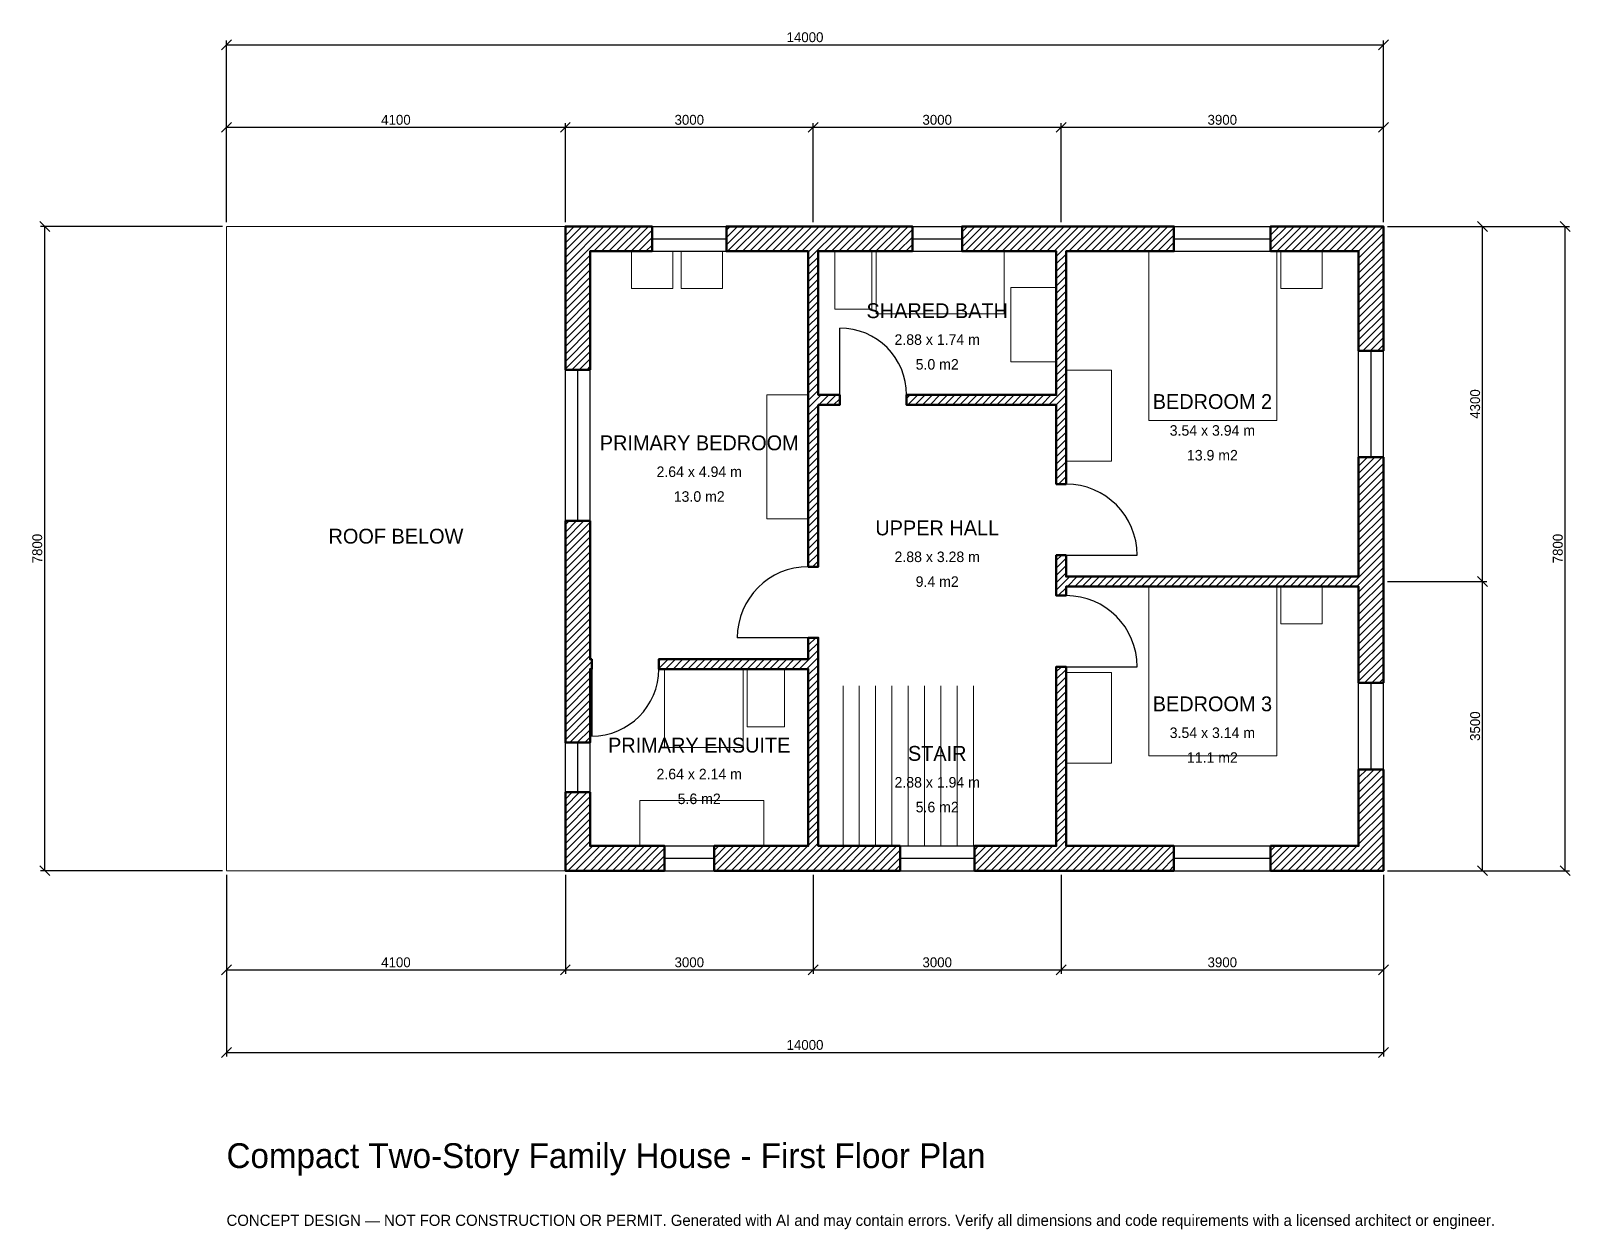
# Model space of a CAD drawing. Header units: millimetres. Extents: x -2369 to 16260, y -4341 to 10169.
import ezdxf
from ezdxf.enums import TextEntityAlignment as Align

# ---------------------------------------------------------------- set-up
doc = ezdxf.new("R2010")
doc.units = ezdxf.units.MM
doc.linetypes.add('DASHED', pattern=[1.524, 1.27, -0.254])
for name, color, linetype, lineweight in [('A-ANNO-DIMS', 1, 'Continuous', 13), ('A-ANNO-TEXT', 7, 'Continuous', 18), ('A-AREA-IDEN', 7, 'Continuous', 18), ('A-DOOR', 2, 'Continuous', 25), ('A-FLOR-FIXT', 9, 'Continuous', 13), ('A-FLOR-STRS', 3, 'Continuous', 18), ('A-FURN', 9, 'Continuous', 13), ('A-GLAZ', 4, 'Continuous', 25), ('A-SITE-PAVE', 8, 'Continuous', 13), ('A-WALL', 7, 'Continuous', 50), ('A-WALL-PATT', 8, 'Continuous', 13)]:
    doc.layers.add(name, color=color, linetype=linetype, lineweight=lineweight)
doc.dimstyles.new('PLAN', dxfattribs={"dimtxt": 120, "dimasz": 80, "dimexe": 50, "dimexo": 50, "dimgap": 30, "dimtad": 1, "dimdec": 0, "dimtsz": 60, "dimcen": 2.5, "dimclrd": 1, "dimclre": 1, "dimazin": 3, "dimtfac": 1, "dimtmove": 0, "dimatfit": 3})

msp = doc.modelspace()

# ---------------------------------------------------------------- hatches: boundary and pattern name
at = {"layer": 'A-WALL-PATT'}
h = msp.add_hatch(dxfattribs=at)
h.set_pattern_fill('ANSI31', color=8, scale=20)
h.paths.add_polyline_path([(10040, -0.001), (10040, 0), (9950, 0), (9050, 0), (9050, 300), (9950, 300), (10040, 300), (10040, 2240), (10040, 2360), (10040, 2470), (10160, 2470), (10160, 2360), (10160, 2240), (10160, 300), (10250, 300), (11465, 300), (11465, 0), (10250, 0), (10160, 0), (10160, -0.001), (10040, -0.001)])
h.paths.add_polyline_path([(7250, 0), (7160, 0), (7160, -0.001), (7040, -0.001), (7040, 0), (6950, 0), (5900, 0), (5900, 300), (6950, 300), (7040, 300), (7040, 2240), (7040, 2360), (7040, 2440), (5230, 2440), (5230, 2560), (7040, 2560), (7040, 2820), (7160, 2820), (7160, 2560), (7160, 2440), (7160, 2360), (7160, 2240), (7160, 300), (7250, 300), (8150, 300), (8150, 0), (7250, 0)])
h.paths.add_polyline_path([(4400, 0), (4400, -0.001), (4100, -0.001), (4100, 0), (4099.999, 0), (4099.999, 300), (4100, 300), (4100, 950), (4400, 950), (4400, 300), (5300, 300), (5300, 0), (4400, 0)])
h.paths.add_polyline_path([(4100, 2350), (4100, 2440), (4099.999, 2440), (4099.999, 2560), (4100, 2560), (4100, 2650), (4100, 4235), (4400, 4235), (4400, 2650), (4400, 2560), (4420, 2560), (4420, 2440), (4400, 2440), (4400, 2350), (4400, 1550), (4100, 1550), (4100, 2350)])
h.paths.add_polyline_path([(4100, 7500), (4099.999, 7500), (4099.999, 7800), (4100, 7800), (4100, 7800.001), (4400, 7800.001), (4400, 7800), (5150, 7800), (5150, 7500), (4400, 7500), (4400, 6065), (4100, 6065), (4100, 7500)])
h.paths.add_polyline_path([(6950, 7800), (6950, 7800), (7040, 7800), (7040, 7800.001), (7160, 7800.001), (7160, 7800), (8300, 7800), (8300, 7500), (7250, 7500), (7250, 7500), (7160, 7500), (7160, 5760), (7420, 5760), (7420, 5640), (7160, 5640), (7160, 3680), (7040, 3680), (7040, 5640), (7040, 5640), (7040, 5760), (7040, 7500), (6050, 7500), (6050, 7800), (6950, 7800)])
h.paths.add_polyline_path([(10040, 7800), (10040, 7800.001), (10160, 7800.001), (10160, 7800), (10250, 7800), (10250, 7800), (11465, 7800), (11465, 7500), (10160, 7500), (10160, 5760), (10160, 5640), (10160, 5640), (10160, 4680), (10040, 4680), (10040, 5640), (8230, 5640), (8230, 5760), (10040, 5760), (10040, 7500), (9950, 7500), (9950, 7500), (8900, 7500), (8900, 7800), (10040, 7800)])
h.paths.add_polyline_path([(13700, 7800), (13700, 7800.001), (14000, 7800.001), (14000, 7800), (14000.001, 7800), (14000.001, 7500), (14000, 7500), (14000, 6295), (13700, 6295), (13700, 7500), (12635, 7500), (12635, 7800), (13700, 7800)])
h.paths.add_polyline_path([(14000, 3650), (14000, 3560), (14000.001, 3560), (14000.001, 3440), (14000, 3440), (14000, 3350), (14000, 2275), (13700, 2275), (13700, 3350), (13700, 3440), (10160, 3440), (10160, 3330), (10040, 3330), (10040, 3440), (10040, 3560), (10040, 3820), (10160, 3820), (10160, 3560), (13700, 3560), (13700, 3650), (13700, 5005), (14000, 5005), (14000, 3650)])
h.paths.add_polyline_path([(14000, 300), (14000.001, 300), (14000.001, 0), (14000, 0), (14000, -0.001), (13700, -0.001), (13700, 0), (12635, 0), (12635, 300), (13700, 300), (13700, 1225), (14000, 1225), (14000, 300)])

# ---------------------------------------------------------------- linework, layer by layer
at = {"layer": 'A-DOOR'}
for p, q in [((7420, 5760), (7420, 6570)), ((10160, 3820), (11020, 3820)), ((7040, 2820), (6180, 2820)), ((4420, 2440), (4420, 1630)), ((10160, 2470), (11020, 2470))]:
    msp.add_line(p, q, dxfattribs=at)
for centre, radius, start, end in [((7420, 5760), 810, 0, 90), ((10160, 3820), 860, 0, 90), ((7040, 2820), 860, 90, 180), ((10160, 2470), 860, 0, 90), ((4420, 2440), 810, 270, 360)]:
    msp.add_arc(centre, radius, start, end, dxfattribs=at)
at = {"layer": 'A-FLOR-FIXT'}
for points in [[(7360, 6800), (7810, 6800), (7810, 7500), (7360, 7500)], [(7860, 6740), (9410, 6740), (9410, 7500), (7860, 7500)], [(9490, 6160), (10040, 6160), (10040, 7060), (9490, 7060)], [(5300, 1490), (6250, 1490), (6250, 2440), (5300, 2440)], [(6300, 1740), (6750, 1740), (6750, 2440), (6300, 2440)], [(5000, 300), (6500, 300), (6500, 850), (5000, 850)]]:
    msp.add_lwpolyline(points, close=True, dxfattribs=at)
at = {"layer": 'A-FLOR-STRS'}
for p, q in [((7460, 300), (7460, 2240)), ((7657.5, 300), (7657.5, 2240)), ((7855, 300), (7855, 2240)), ((8052.5, 300), (8052.5, 2240)), ((8250, 300), (8250, 2240)), ((8447.5, 300), (8447.5, 2240)), ((8645, 300), (8645, 2240)), ((8842.5, 300), (8842.5, 2240)), ((9040, 300), (9040, 2240))]:
    msp.add_line(p, q, dxfattribs=at)
at = {"layer": 'A-FURN'}
for points in [[(4900, 7050), (5400, 7050), (5400, 7500), (4900, 7500)], [(5500, 7050), (6000, 7050), (6000, 7500), (5500, 7500)], [(11160, 5450), (12710, 5450), (12710, 7500), (11160, 7500)], [(12760, 7050), (13260, 7050), (13260, 7500), (12760, 7500)], [(10160, 4960), (10710, 4960), (10710, 6060), (10160, 6060)], [(6540, 4260), (7040, 4260), (7040, 5760), (6540, 5760)], [(11160, 1390), (12710, 1390), (12710, 3440), (11160, 3440)], [(12760, 2990), (13260, 2990), (13260, 3440), (12760, 3440)], [(10160, 1300), (10710, 1300), (10710, 2400), (10160, 2400)]]:
    msp.add_lwpolyline(points, close=True, dxfattribs=at)
at = {"layer": 'A-GLAZ'}
for p, q in [((5150, 7800), (6050, 7800)), ((5150, 7650), (6050, 7650)), ((8300, 7800), (8900, 7800)), ((8300, 7650), (8900, 7650)), ((11465, 7800), (12635, 7800)), ((11465, 7650), (12635, 7650)), ((5150, 7500), (6050, 7500)), ((8300, 7500), (8900, 7500)), ((11465, 7500), (12635, 7500)), ((13700, 5005), (13700, 6295)), ((13850, 5005), (13850, 6295)), ((14000, 5005), (14000, 6295)), ((4100, 4235), (4100, 6065)), ((4250, 4235), (4250, 6065)), ((4400, 4235), (4400, 6065)), ((13700, 1225), (13700, 2275)), ((13850, 1225), (13850, 2275)), ((14000, 1225), (14000, 2275)), ((4100, 950), (4100, 1550)), ((4250, 950), (4250, 1550)), ((4400, 950), (4400, 1550)), ((5300, 300), (5900, 300)), ((8150, 300), (9050, 300)), ((11465, 300), (12635, 300)), ((5300, 150), (5900, 150)), ((5300, 0), (5900, 0)), ((8150, 150), (9050, 150)), ((8150, 0), (9050, 0)), ((11465, 150), (12635, 150)), ((11465, 0), (12635, 0))]:
    msp.add_line(p, q, dxfattribs=at)
at = {"layer": 'A-SITE-PAVE', "linetype": 'DASHED'}
msp.add_lwpolyline([(0, 0), (4100, 0), (4100, 7800), (0, 7800)], close=True, dxfattribs=at)
at = {"layer": 'A-WALL'}
for points in [[(4100, 7500), (4099.999, 7500), (4099.999, 7800), (4100, 7800), (4100, 7800.001), (4400, 7800.001), (4400, 7800), (5150, 7800), (5150, 7500), (4400, 7500), (4400, 6065), (4100, 6065), (4100, 7500)], [(6950, 7800), (6950, 7800), (7040, 7800), (7040, 7800.001), (7160, 7800.001), (7160, 7800), (8300, 7800), (8300, 7500), (7250, 7500), (7250, 7500), (7160, 7500), (7160, 5760), (7420, 5760), (7420, 5640), (7160, 5640), (7160, 3680), (7040, 3680), (7040, 5640), (7040, 5640), (7040, 5760), (7040, 7500), (6050, 7500), (6050, 7800), (6950, 7800)], [(10040, 7800), (10040, 7800.001), (10160, 7800.001), (10160, 7800), (10250, 7800), (10250, 7800), (11465, 7800), (11465, 7500), (10160, 7500), (10160, 5760), (10160, 5640), (10160, 5640), (10160, 4680), (10040, 4680), (10040, 5640), (8230, 5640), (8230, 5760), (10040, 5760), (10040, 7500), (9950, 7500), (9950, 7500), (8900, 7500), (8900, 7800), (10040, 7800)], [(13700, 7800), (13700, 7800.001), (14000, 7800.001), (14000, 7800), (14000.001, 7800), (14000.001, 7500), (14000, 7500), (14000, 6295), (13700, 6295), (13700, 7500), (12635, 7500), (12635, 7800), (13700, 7800)], [(14000, 3650), (14000, 3560), (14000.001, 3560), (14000.001, 3440), (14000, 3440), (14000, 3350), (14000, 2275), (13700, 2275), (13700, 3350), (13700, 3440), (10160, 3440), (10160, 3330), (10040, 3330), (10040, 3440), (10040, 3560), (10040, 3820), (10160, 3820), (10160, 3560), (13700, 3560), (13700, 3650), (13700, 5005), (14000, 5005), (14000, 3650)], [(4100, 2350), (4100, 2440), (4099.999, 2440), (4099.999, 2560), (4100, 2560), (4100, 2650), (4100, 4235), (4400, 4235), (4400, 2650), (4400, 2560), (4420, 2560), (4420, 2440), (4400, 2440), (4400, 2350), (4400, 1550), (4100, 1550), (4100, 2350)], [(7250, 0), (7160, 0), (7160, -0.001), (7040, -0.001), (7040, 0), (6950, 0), (5900, 0), (5900, 300), (6950, 300), (7040, 300), (7040, 2240), (7040, 2360), (7040, 2440), (5230, 2440), (5230, 2560), (7040, 2560), (7040, 2820), (7160, 2820), (7160, 2560), (7160, 2440), (7160, 2360), (7160, 2240), (7160, 300), (7250, 300), (8150, 300), (8150, 0), (7250, 0)], [(10040, -0.001), (10040, 0), (9950, 0), (9050, 0), (9050, 300), (9950, 300), (10040, 300), (10040, 2240), (10040, 2360), (10040, 2470), (10160, 2470), (10160, 2360), (10160, 2240), (10160, 300), (10250, 300), (11465, 300), (11465, 0), (10250, 0), (10160, 0), (10160, -0.001), (10040, -0.001)], [(14000, 300), (14000.001, 300), (14000.001, 0), (14000, 0), (14000, -0.001), (13700, -0.001), (13700, 0), (12635, 0), (12635, 300), (13700, 300), (13700, 1225), (14000, 1225), (14000, 300)], [(4400, 0), (4400, -0.001), (4100, -0.001), (4100, 0), (4099.999, 0), (4099.999, 300), (4100, 300), (4100, 950), (4400, 950), (4400, 300), (5300, 300), (5300, 0), (4400, 0)]]:
    msp.add_lwpolyline(points, close=True, dxfattribs=at)

# ---------------------------------------------------------------- texts
at = {"layer": 'A-ANNO-TEXT'}
for s, height, p in [('Compact Two-Story Family House - First Floor Plan', 300, (0, -3600)), ('CONCEPT DESIGN — NOT FOR CONSTRUCTION OR PERMIT. Generated with AI and may contain errors. Verify all dimensions and code requirements with a licensed architect or engineer.', 135, (0, -4300))]:
    msp.add_text(s, height=height, dxfattribs=at).set_placement(p)
at = {"layer": 'A-AREA-IDEN'}
for s, height, p in [('SHARED BATH', 180, (8600, 6780)), ('2.88 x 1.74 m', 127.5, (8600, 6430)), ('5.0 m2', 127.5, (8600, 6130)), ('BEDROOM 2', 180, (11930, 5680)), ('PRIMARY BEDROOM', 180, (5720, 5180)), ('3.54 x 3.94 m', 127.5, (11930, 5330)), ('13.9 m2', 127.5, (11930, 5030)), ('2.64 x 4.94 m', 127.5, (5720, 4830)), ('13.0 m2', 127.5, (5720, 4530)), ('ROOF BELOW', 180, (2050, 4050)), ('UPPER HALL', 180, (8600, 4150)), ('2.88 x 3.28 m', 127.5, (8600, 3800)), ('9.4 m2', 127.5, (8600, 3500)), ('BEDROOM 3', 180, (11930, 2020)), ('3.54 x 3.14 m', 127.5, (11930, 1670)), ('PRIMARY ENSUITE', 180, (5720, 1520)), ('STAIR', 180, (8600, 1420)), ('11.1 m2', 127.5, (11930, 1370)), ('2.64 x 2.14 m', 127.5, (5720, 1170)), ('2.88 x 1.94 m', 127.5, (8600, 1070)), ('5.6 m2', 127.5, (5720, 870)), ('5.6 m2', 127.5, (8600, 770))]:
    msp.add_text(s, height=height, dxfattribs=at).set_placement(p, align=Align.MIDDLE_CENTER)

# ---------------------------------------------------------------- dimensions: what is measured, and where the dimension line sits
at = {"layer": 'A-ANNO-DIMS'}
for base, p1, p2, text in [((0, 10000), (0, 7800), (14000, 7800), '14000'), ((0, 9000), (0, 7800), (4100, 7800), '4100'), ((4100, 9000), (4100, 7800), (7100, 7800), '3000'), ((7100, 9000), (7100, 7800), (10100, 7800), '3000'), ((10100, 9000), (10100, 7800), (14000, 7800), '3900'), ((0, -1200), (0, 0), (4100, 0), '4100'), ((0, -2200), (0, 0), (14000, 0), '14000'), ((4100, -1200), (4100, 0), (7100, 0), '3000'), ((7100, -1200), (7100, 0), (10100, 0), '3000'), ((10100, -1200), (10100, 0), (14000, 0), '3900')]:
    msp.add_linear_dim(base=base, p1=p1, p2=p2, text=text, dimstyle='PLAN', dxfattribs=at).render()
for base, p1, p2, text in [((-2200, 0), (0, 0), (0, 7800), '7800'), ((15200, 3500), (14000, 3500), (14000, 7800), '4300'), ((16200, 0), (14000, 0), (14000, 7800), '7800'), ((15200, 0), (14000, 0), (14000, 3500), '3500')]:
    msp.add_linear_dim(base=base, p1=p1, p2=p2, angle=90, text=text, dimstyle='PLAN', dxfattribs=at).render()

doc.saveas('drawing.dxf')
